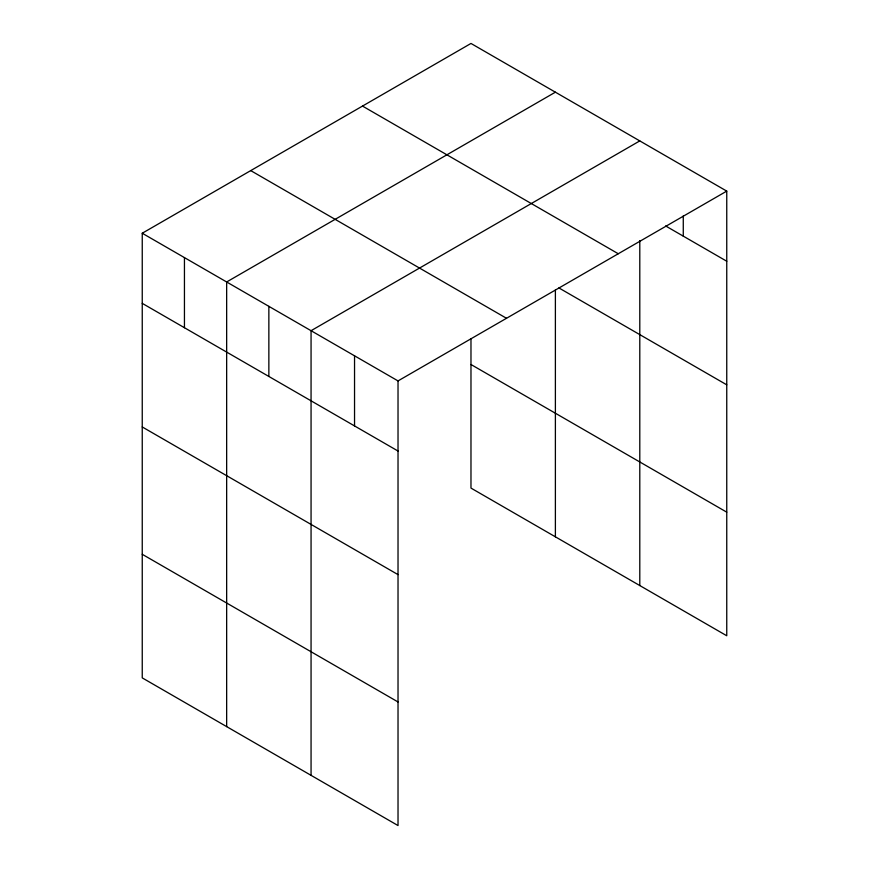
<?xml version="1.0" encoding="UTF-8"?>
<svg xmlns="http://www.w3.org/2000/svg" width="869" height="869" viewBox="0 0 869 869"><rect width="100%" height="100%" fill="white"/><g stroke="black" fill="none" stroke-linecap="round" stroke-linejoin="round"><path stroke-width="1.3" d="M142.244 233.24L398.024 380.915L398.024 825.55L142.244 677.885L142.244 233.24L470.976 43.45L726.756 191.115L726.756 635.76L470.976 488.085L470.976 338.758M555.389 92.179L226.657 281.969L226.657 726.614M639.79 140.908L311.059 330.698L311.059 775.344M398.024 380.915L726.756 191.115M665.643 225.962L726.756 261.243M362.503 106.083L618.272 253.748M558.897 287.921L726.756 384.826M250.728 170.606L506.497 318.282M470.976 364.502L726.756 512.167M142.244 303.357L398.024 451.033M142.244 426.951L398.024 574.626M142.244 554.292L398.024 701.956M683.273 215.903L683.273 236.14M639.79 240.583L639.79 585.554M555.389 289.953L555.389 536.825M354.541 355.801L354.541 425.929M268.858 306.333L268.858 376.462M184.445 257.604L184.445 327.732"/></g></svg>
